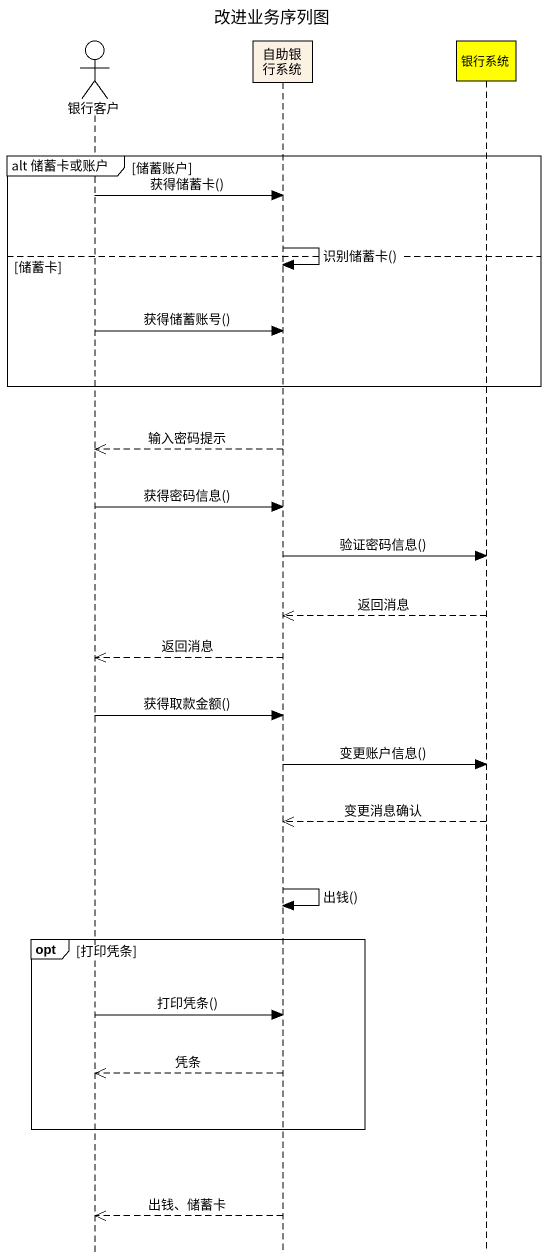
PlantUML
@startuml
title 改进业务序列图
hide footbox
actor 银行客户
participant 自助银行系统
participant 银行系统 #FFFF00

group alt 储蓄卡或账户 [储蓄账户]
  银行客户 -> 自助银行系统 : 获得储蓄卡()
  自助银行系统 -> 自助银行系统 : 识别储蓄卡()
else 储蓄卡
  银行客户 -> 自助银行系统 : 获得储蓄账号()
end
自助银行系统 -->> 银行客户 : 输入密码提示
银行客户 -> 自助银行系统 : 获得密码信息()
自助银行系统 -> 银行系统 : 验证密码信息()
银行系统 -->> 自助银行系统 : 返回消息
自助银行系统 -->> 银行客户 : 返回消息
银行客户 -> 自助银行系统 : 获得取款金额()
自助银行系统 -> 银行系统 : 变更账户信息()
银行系统 -->> 自助银行系统 : 变更消息确认
自助银行系统 -> 自助银行系统 : 出钱()
opt 打印凭条
  银行客户 -> 自助银行系统 : 打印凭条()
  自助银行系统 -->> 银行客户 : 凭条
end
自助银行系统 -->> 银行客户 : 出钱、储蓄卡
@enduml
